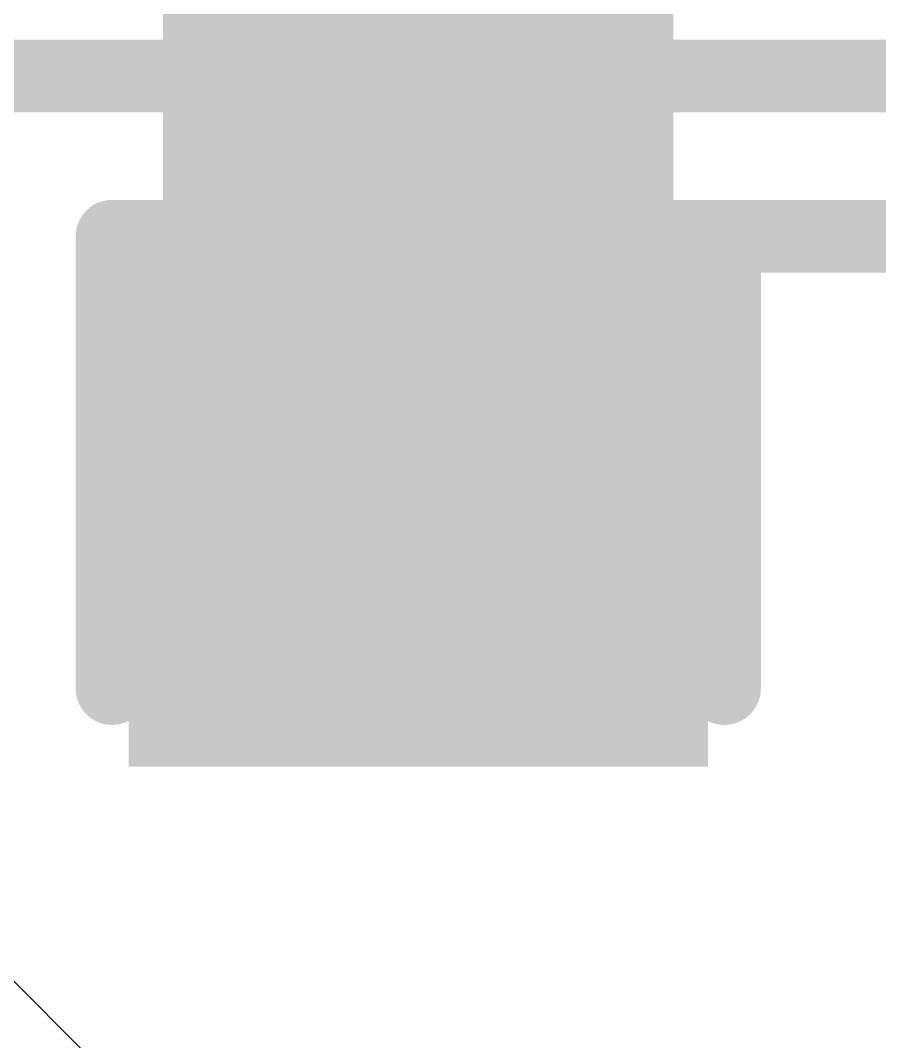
# Model space of a CAD drawing. Header units: inches. Extents: x 68 to 568, y 3 to 460.
# Drawn here: x 235.663 to 237.16, y 177.552 to 179.331 of the extents above; entities that cross this region are included whole.
import ezdxf

# ---------------------------------------------------------------- set-up
doc = ezdxf.new("R2010")
doc.units = ezdxf.units.IN
for name, color, linetype in [('Bottom Layer', 5, 'Continuous'), ('Top Layer', 1, 'Continuous'), ('Top Overlay', 2, 'Continuous'), ('Top Paste', 8, 'Continuous'), ('Top Solder', 216, 'Continuous')]:
    doc.layers.add(name, color=color, linetype=linetype)

# ---------------------------------------------------------------- blocks, each defined once
blk = doc.blocks.new('C___0603_405')
at = {"layer": 'Top Layer'}
blk.add_hatch(color=1, dxfattribs=at).paths.add_polyline_path([(-0.381, 0.4445), (-0.381, -0.4445), (-1.143, -0.4445), (-1.143, 0.4445)])
at = {"layer": 'Top Paste'}
blk.add_hatch(color=8, dxfattribs=at).paths.add_polyline_path([(-0.381, 0.4445), (-0.381, -0.4445), (-1.143, -0.4445), (-1.143, 0.4445)])
at = {"layer": 'Top Solder'}
blk.add_hatch(color=216, dxfattribs=at).paths.add_polyline_path([(-0.321, 0.5045), (-0.321, -0.5045), (-1.203, -0.5045), (-1.203, 0.5045)])
at = {"layer": 'Top Overlay'}
for points in [[(-1.2446, -0.5334, 0.127, 0.127, 0), (-1.2446, 0.5334, 0.127, 0.127, 0)], [(-0.4572, 0.5334, 0.127, 0.127, 0), (-1.2446, 0.5334, 0.127, 0.127, 0)], [(-0.4572, -0.5334, 0.127, 0.127, 0), (-1.2446, -0.5334, 0.127, 0.127, 0)]]:
    blk.add_lwpolyline(points, format="xyseb", dxfattribs=at)
for points in [[(-1.2764, 0.5334, 0.0635, 0.0635, 1), (-1.2128, 0.5334, 0.0635, 0.0635, 1)], [(-1.2764, 0.5334, 0.0635, 0.0635, 1), (-1.2128, 0.5334, 0.0635, 0.0635, 1)], [(-0.4889, 0.5334, 0.0635, 0.0635, 1), (-0.4254, 0.5334, 0.0635, 0.0635, 1)], [(-1.2764, -0.5334, 0.0635, 0.0635, 1), (-1.2128, -0.5334, 0.0635, 0.0635, 1)], [(-1.2764, -0.5334, 0.0635, 0.0635, 1), (-1.2128, -0.5334, 0.0635, 0.0635, 1)], [(-0.4889, -0.5334, 0.0635, 0.0635, 1), (-0.4254, -0.5334, 0.0635, 0.0635, 1)]]:
    blk.add_lwpolyline(points, format="xyseb", close=True, dxfattribs=at)

msp = doc.modelspace()

# ---------------------------------------------------------------- hatches: boundary and pattern name
at = {"layer": 'Top Layer'}
msp.add_hatch(color=1, dxfattribs=at).paths.add_polyline_path([(235.9113, 178.0913), (236.8003, 178.0913), (236.8003, 180.6694), (235.9113, 180.6694)])

# ---------------------------------------------------------------- linework, layer by layer
at = {"layer": 'Bottom Layer'}
msp.add_line((236.3272, 176.9814), (234.8421, 178.4665), dxfattribs=at)
at = {"layer": 'Top Layer'}
msp.add_lwpolyline([(236.3558, 178.4723, 0.381, 0.381, 0), (236.3939, 178.5104, 0.381, 0.381, 0)], format="xyseb", dxfattribs=at)
for points in [[(236.2987, 178.5104, 0.1905, 0.1905, 1), (236.4892, 178.5104, 0.1905, 0.1905, 1)], [(236.2605, 178.4723, 0.1905, 0.1905, 1), (236.451, 178.4723, 0.1905, 0.1905, 1)]]:
    msp.add_lwpolyline(points, format="xyseb", close=True, dxfattribs=at)
at = {"layer": 'Top Overlay'}
for points in [[(235.5684, 179.2343, 0.127, 0.127, 0), (238.252, 179.2343, 0.127, 0.127, 0)], [(236.8892, 178.9549, 0.127, 0.127, 0), (239.742, 178.9549, 0.127, 0.127, 0)]]:
    msp.add_lwpolyline(points, format="xyseb", dxfattribs=at)
msp.add_lwpolyline([(236.8574, 178.9549, 0.0635, 0.0635, 1), (236.9209, 178.9549, 0.0635, 0.0635, 1)], format="xyseb", close=True, dxfattribs=at)

# ---------------------------------------------------------------- block references
at = {"rotation": 270}
msp.add_blockref('C___0603_405', (236.3558, 177.7103), dxfattribs=at)

doc.saveas('drawing.dxf')
